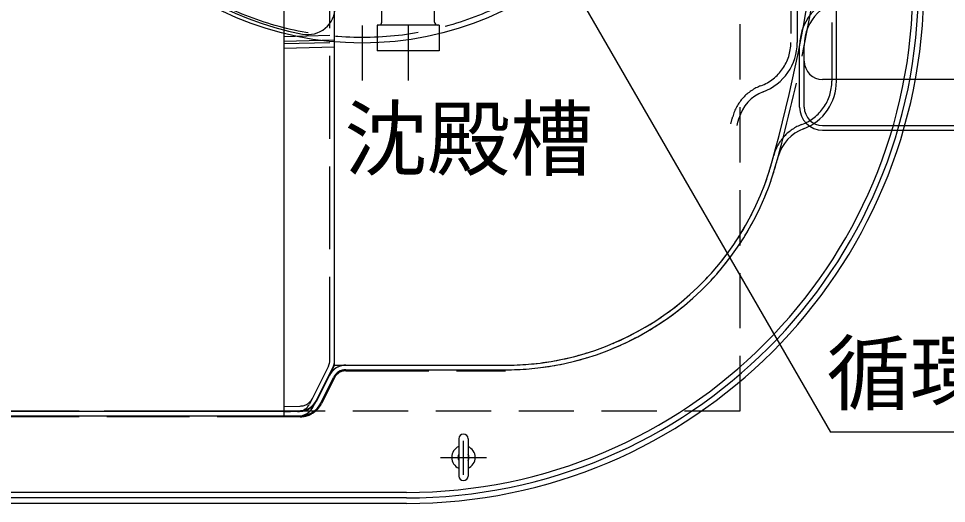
# Model space of a CAD drawing. Units: millimetres, scale not verified. Extents: x -8910 to 8910, y -6308 to 6308.
# Drawn here: x -4435 to -3427, y 537 to 1063 of the extents above; entities that cross this region are included whole.
import ezdxf
from ezdxf.enums import TextEntityAlignment as Align

# ---------------------------------------------------------------- set-up
doc = ezdxf.new("R2010")
doc.units = ezdxf.units.MM
doc.header["$LTSCALE"] = 30
for name, pattern in [('CHAIN1', [8, 5, -1, 1, -1]), ('DASHED2', [3, 2, -1]), ('DASHED3', [4, 3, -1]), ('DOUBLE_CHAIN2', [12.8, 9, -1, 0.6, -0.6, 0.6, -1])]:
    doc.linetypes.add(name, pattern=pattern)
for name, color, linetype, lineweight in [('0-1_躯体', 3, 'Continuous', 25), ('0-2_機器', 2, 'Continuous', 25), ('0-3_空気管', 3, 'Continuous', 25), ('0-7_文字', 7, 'Continuous', 25), ('0-E_0E', 3, 'Continuous', 25)]:
    doc.layers.add(name, color=color, linetype=linetype, lineweight=lineweight)
doc.styles.add('ＭＳ ゴシック', font='')
doc.styles.get('ＭＳ ゴシック').set_extended_font_data('MS Gothic')

msp = doc.modelspace()

# ---------------------------------------------------------------- linework, layer by layer
at = {"layer": '0-1_躯体', "linetype": 'CHAIN1'}
msp.add_line((-4011.8, 1775.17), (-4011.8, 995.6), dxfattribs=at)
at = {"layer": '0-1_躯体'}
for p, q in [((-4040.4, 1058.75), (-4040.4, 1114.36)), ((-3983.2, 1058.75), (-3983.2, 1114.36)), ((-4045.3, 1055.65), (-4045.3, 1027.55)), ((-3978.3, 1055.65), (-4045.3, 1055.65)), ((-3978.3, 1055.65), (-3978.3, 1027.55)), ((-3978.3, 1027.55), (-4045.3, 1027.55))]:
    msp.add_line(p, q, dxfattribs=at)
for centre, start, end in [((-4043.5, 1058.75), 270, 0), ((-3980.1, 1058.75), 180, 270)]:
    msp.add_arc(centre, 3.1, start, end, dxfattribs=at)
at = {"layer": '0-2_機器', "linetype": 'DASHED2'}
for p, q in [((-3651.8, 2136.55), (-3651.8, 636.55)), ((-3651.8, 636.55), (-6051.8, 636.55))]:
    msp.add_line(p, q, dxfattribs=at)
at = {"layer": '0-3_空気管'}
for p, q in [((-4146.8, 2142.36), (-4146.8, 630.75)), ((-4091.8, 686.56), (-4091.8, 2086.56)), ((-3546.8, 994.63), (-3546.8, 1778.48)), ((-3589.34, 1736.56), (-3589.34, 1036.56)), ((-4146.8, 1038.01), (-4091.8, 1039.45)), ((-4091.8, 1031.54), (-4146.8, 1030.1)), ((-4079.44, 686.56), (-3906.11, 686.56)), ((-4114.48, 642.19), (-4093.91, 683.34)), ((-4111.27, 647.61), (-4097.33, 675.5)), ((-4079.44, 681.55), (-3906.11, 681.55)), ((-4106.8, 645.37), (-4092.86, 673.27)), ((-4504.44, 636.55), (-4129.16, 636.55)), ((-4146.8, 636.77), (-4128.8, 637.24)), ((-4504.44, 631.56), (-4129.16, 631.56)), ((-4146.8, 630.75), (-4131.85, 631.14)), ((-3956.8, 606.81), (-3956.8, 566.31)), ((-3946.8, 606.81), (-3946.8, 566.31)), ((-4013.8, 548.56), (-5782.71, 548.56)), ((-4013.8, 542.56), (-5782.71, 542.56)), ((-4013.8, 536.56), (-5782.71, 536.56))]:
    msp.add_line(p, q, dxfattribs=at)
at = {"layer": '0-3_空気管', "linetype": 'DASHED3'}
for p, q in [((-4096.8, 692.28), (-4096.8, 2080.83)), ((-3551.8, 1778.48), (-3551.8, 994.63)), ((-3596.34, 1736.56), (-3596.34, 1036.56)), ((-4096.8, 1044.32), (-4146.8, 1043.01)), ((-4096.8, 1036.41), (-4146.8, 1035.1)), ((-4091.8, 686.56), (-4091.8, 881.14)), ((-4098.38, 685.57), (-4118.95, 644.43)), ((-4079.44, 686.56), (-3906.11, 686.56)), ((-4111.27, 647.61), (-4097.33, 675.5)), ((-4079.44, 680.56), (-3906.11, 680.56)), ((-4091.96, 672.82), (-4105.9, 644.93)), ((-4129.16, 636.55), (-4504.44, 636.55)), ((-4146.8, 641.77), (-4128.93, 642.24)), ((-4131.98, 636.14), (-4146.8, 635.75)), ((-4129.16, 630.55), (-4504.44, 630.55))]:
    msp.add_line(p, q, dxfattribs=at)
at = {"layer": '0-3_空気管', "linetype": 'CHAIN1'}
for p, q in [((-4061.8, 1775.17), (-4061.8, 995.6)), ((-3951.8, 567.4), (-3951.8, 604.39)), ((-3976.8, 586.56), (-3926.8, 586.56))]:
    msp.add_line(p, q, dxfattribs=at)
at = {"layer": '0-3_空気管', "linetype": 'DOUBLE_CHAIN2'}
msp.add_lwpolyline([(-4097.33, 675.5), (-4091.8, 686.56), (-4079.44, 686.56)], dxfattribs=at)
at = {"layer": '0-3_空気管'}
msp.add_circle((-4061.8, 1386.55), 350.5, dxfattribs=at)
at = {"layer": '0-3_空気管', "linetype": 'DASHED3'}
msp.add_circle((-4061.8, 1386.55), 344.5, dxfattribs=at)
at = {"layer": '0-3_空気管'}
for centre, radius, start, end in [((-4061.01, 1386.55), 347, 100.91, 259.09), ((-5351.8, 1386.55), 1800, 344.534, 0), ((-4013.8, 1098.55), 556, 270, 0), ((-4013.8, 1098.55), 562, 270, 0), ((-4013.8, 1098.55), 550, 270, 0), ((-4121.01, 1075.29), 30, 259.09, 0), ((-3646.34, 1036.56), 57, 290.576, 0), ((-3601.8, 994.63), 55, 290.576, 0), ((-3611.2, 942.94), 43, 110.576, 164.784), ((-5396.34, 1428.48), 1807, 344.534, 344.784), ((-3566.65, 901.01), 45, 110.576, 164.784), ((-5351.8, 1386.55), 1805, 344.534, 344.784), ((-3906.11, 986.56), 300, 270, 344.534), ((-3906.11, 986.56), 305, 270, 344.534), ((-4079.44, 666.55), 20, 90, 153.435), ((-4111.8, 692.28), 20, 333.436, 0), ((-4079.44, 666.55), 15, 90, 153.435), ((-4129.16, 656.56), 25, 270, 333.435), ((-4129.32, 657.23), 20, 271.5, 333.436), ((-4132.37, 651.14), 20, 271.5, 333.436), ((-3951.8, 606.81), 5, 0, 180), ((-3951.8, 586.56), 12.75, 113.089, 246.911), ((-3951.8, 586.56), 12.75, 293.089, 66.911), ((-3951.8, 586.56), 6, 146.443, 213.557), ((-3951.8, 586.56), 6, 326.443, 33.557), ((-3951.8, 566.31), 5, 180, 0)]:
    msp.add_arc(centre, radius, start, end, dxfattribs=at)
at = {"layer": '0-3_空気管', "linetype": 'DASHED3'}
for centre, radius, start, end in [((-5351.8, 1386.55), 1805, 344.534, 0), ((-3646.34, 1036.56), 50, 290.576, 0), ((-3611.2, 942.94), 50, 110.576, 164.784), ((-3601.8, 994.63), 50, 290.576, 0), ((-5396.34, 1428.48), 1800, 344.534, 344.784), ((-3566.65, 901.01), 50, 110.576, 164.784), ((-5351.8, 1386.55), 1800, 344.534, 344.784), ((-3906.11, 986.56), 300, 270, 344.534), ((-3906.11, 986.56), 305, 270, 344.534), ((-4111.8, 692.28), 15, 333.436, 0), ((-4079.44, 666.55), 20, 90, 153.435), ((-4079.44, 666.55), 14, 90, 153.435), ((-4129.16, 656.56), 20, 270, 333.435), ((-4129.16, 656.56), 26, 270, 333.435), ((-4129.32, 657.23), 15, 271.5, 333.436), ((-4132.37, 651.14), 15, 271.5, 333.436)]:
    msp.add_arc(centre, radius, start, end, dxfattribs=at)
at = {"layer": '0-7_文字', "color": 3}
for p in [(-3964.6, 1326.42), (-3040.55, 614.04)]:
    msp.add_line(p, (-3553.31, 614.04), dxfattribs=at)
at = {"layer": '0-E_0E'}
for p, q in [((-3586.77, 966.55), (-3586.77, 1033.05)), ((-3581.77, 966.55), (-3581.77, 1033.05)), ((-3087.77, 996.55), (-3561.77, 996.55)), ((-3561.77, 946.55), (-3087.77, 946.55)), ((-3561.77, 941.55), (-3087.77, 941.55))]:
    msp.add_line(p, q, dxfattribs=at)
at = {"layer": '0-E_0E', "linetype": 'DASHED3'}
msp.add_line((-3087.77, 996.55), (-3562.27, 996.55), dxfattribs=at)
at = {"layer": '0-E_0E'}
for centre, radius, start, end in [((-3531.77, 1033.05), 55, 90, 180), ((-3532.27, 1033.55), 49.5, 90, 180), ((-3561.77, 1016.55), 20, 180, 270), ((-3561.77, 966.55), 25, 180, 270), ((-3561.77, 966.55), 20, 180, 270)]:
    msp.add_arc(centre, radius, start, end, dxfattribs=at)

# ---------------------------------------------------------------- texts
at = {"layer": '0-7_文字', "color": 4, "style": 'ＭＳ ゴシック'}
for s, p in [('沈殿槽', (-4081.15, 879.58)), ('循環用バルブ', (-3557.31, 625.04))]:
    msp.add_text(s, height=65.98, dxfattribs=at).set_placement(p, align=Align.BOTTOM_LEFT)

doc.saveas('drawing.dxf')
